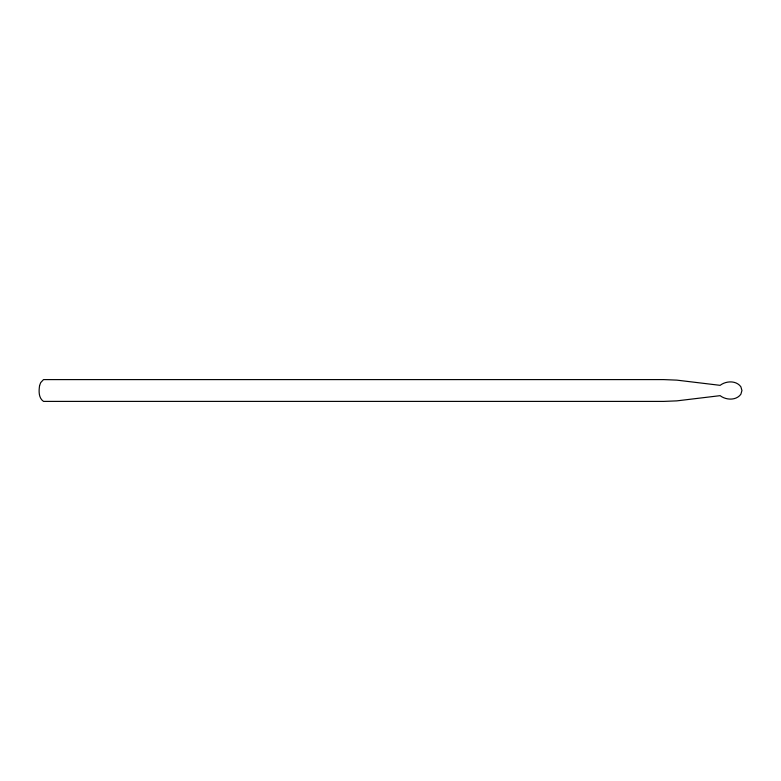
<?xml version="1.0" encoding="UTF-8"?>
<svg xmlns="http://www.w3.org/2000/svg" width="781" height="781" viewBox="0 0 781 781"><rect width="100%" height="100%" fill="white"/><g stroke="black" fill="none" stroke-linecap="round" stroke-linejoin="round"><path stroke-width="1.17" d="M39.597 385.541C38.747 390.93 38.454 397.92 43.502 401.395L663.586 401.405L676.815 400.868L720.121 395.664C726.037 400.204 736.102 400.741 740.857 394.268L741.95 390.51L740.857 386.732C736.102 380.259 726.037 380.796 720.121 385.336L676.815 380.132L663.586 379.595L43.502 379.605L40.68 382.631L39.597 385.541"/></g></svg>
